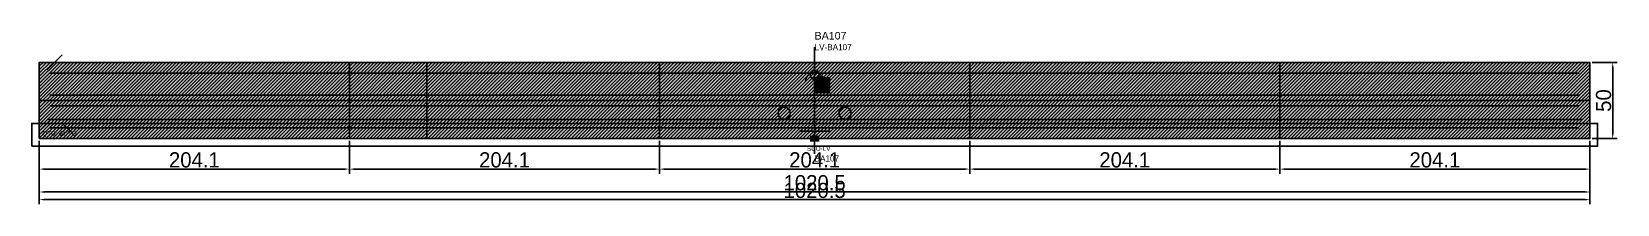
# Model space of a CAD drawing. Header units: metres. Extents: x 12791 to 13834, y 13116 to 13229.
import ezdxf

# ---------------------------------------------------------------- set-up
doc = ezdxf.new("R2010")
doc.units = ezdxf.units.M
for name, color, linetype in [('BARRA DE ANCORAGEM', 251, 'CONTINUOUS'), ('barrote', 251, 'CONTINUOUS'), ('CONCRETO', 251, 'CONTINUOUS'), ('COTA', 241, 'CONTINUOUS'), ('cotas', 4, 'CONTINUOUS'), ('Demarcação 1', 251, 'CONTINUOUS'), ('Demarcação 2', 254, 'CONTINUOUS'), ('Hachura', 251, 'CONTINUOUS'), ('HACHURA MADEIRAS', 1, 'CONTINUOUS'), ('Laje_Perimetro', 7, 'CONTINUOUS'), ('material do compensado', 7, 'CONTINUOUS'), ('NOMENCLATURA', 7, 'CONTINUOUS'), ('Painéis', 200, 'CONTINUOUS'), ('PONTALETE', 7, 'CONTINUOUS'), ('presilha', 1, 'CONTINUOUS'), ('Reaproveitamento', 251, 'CONTINUOUS'), ('SARR_3.5x7', 81, 'CONTINUOUS'), ('SCO-___-LAJ', 2, 'CONTINUOUS'), ('TENSOR', 3, 'CONTINUOUS'), ('texto', 7, 'CONTINUOUS'), ('Texto Qtd Sarr', 242, 'CONTINUOUS')]:
    doc.layers.add(name, color=color, linetype=linetype)
doc.styles.add('STR_STANDARD', font='arial.ttf')
doc.dimstyles.new('EZ DXF', dxfattribs={"dimtxt": 10, "dimasz": 3.5, "dimexe": 3, "dimexo": 1.5, "dimgap": 1, "dimtad": 1, "dimdec": 1, "dimdsep": 46, "dimcen": 2.5, "dimazin": 3, "dimtfac": 1, "dimtmove": 0, "dimatfit": 3})

msp = doc.modelspace()

# ---------------------------------------------------------------- hatches: boundary and pattern name
at = {"layer": 'Hachura'}
h = msp.add_hatch(color=3, dxfattribs=at)
h.dxf.hatch_style = 1
h.paths.add_polyline_path([(12795.5914, 13158.9905), (12999.6914, 13158.9905), (12999.6914, 13208.9905), (12795.5914, 13208.9905)])
h = msp.add_hatch(dxfattribs=at)
h.set_pattern_fill('ANSI31', scale=0.5)
h.paths.add_polyline_path([(12795.5914, 13158.9905), (12999.6914, 13158.9905), (12999.6914, 13208.9905), (12795.5914, 13208.9905)])
h = msp.add_hatch(color=3, dxfattribs=at)
h.dxf.hatch_style = 1
h.paths.add_polyline_path([(12795.5914, 13158.9905), (12999.6914, 13158.9905), (12999.6914, 13208.9905), (12795.5914, 13208.9905)])
h = msp.add_hatch(dxfattribs=at)
h.set_pattern_fill('ANSI31', scale=0.5)
h.paths.add_polyline_path([(12795.5914, 13158.9905), (12999.6914, 13158.9905), (12999.6914, 13208.9905), (12795.5914, 13208.9905)])
h = msp.add_hatch(color=3, dxfattribs=at)
h.dxf.hatch_style = 1
h.paths.add_polyline_path([(12999.6914, 13158.9905), (13203.7914, 13158.9905), (13203.7914, 13208.9905), (12999.6914, 13208.9905)])
h = msp.add_hatch(dxfattribs=at)
h.set_pattern_fill('ANSI31', scale=0.5)
h.paths.add_polyline_path([(12999.6914, 13158.9905), (13203.7914, 13158.9905), (13203.7914, 13208.9905), (12999.6914, 13208.9905)])
h = msp.add_hatch(color=3, dxfattribs=at)
h.dxf.hatch_style = 1
h.paths.add_polyline_path([(12999.6914, 13158.9905), (13203.7914, 13158.9905), (13203.7914, 13208.9905), (12999.6914, 13208.9905)])
h = msp.add_hatch(dxfattribs=at)
h.set_pattern_fill('ANSI31', scale=0.5)
h.paths.add_polyline_path([(12999.6914, 13158.9905), (13203.7914, 13158.9905), (13203.7914, 13208.9905), (12999.6914, 13208.9905)])
h = msp.add_hatch(color=3, dxfattribs=at)
h.dxf.hatch_style = 1
h.paths.add_polyline_path([(13203.7914, 13158.9905), (13407.8914, 13158.9905), (13407.8914, 13208.9905), (13203.7914, 13208.9905)])
h = msp.add_hatch(dxfattribs=at)
h.set_pattern_fill('ANSI31', scale=0.5)
h.paths.add_polyline_path([(13203.7914, 13158.9905), (13407.8914, 13158.9905), (13407.8914, 13208.9905), (13203.7914, 13208.9905)])
h = msp.add_hatch(color=3, dxfattribs=at)
h.dxf.hatch_style = 1
h.paths.add_polyline_path([(13203.7914, 13158.9905), (13407.8914, 13158.9905), (13407.8914, 13208.9905), (13203.7914, 13208.9905)])
h = msp.add_hatch(dxfattribs=at)
h.set_pattern_fill('ANSI31', scale=0.5)
h.paths.add_polyline_path([(13203.7914, 13158.9905), (13407.8914, 13158.9905), (13407.8914, 13208.9905), (13203.7914, 13208.9905)])
h = msp.add_hatch(color=3, dxfattribs=at)
h.dxf.hatch_style = 1
h.paths.add_polyline_path([(13407.8914, 13158.9905), (13611.9914, 13158.9905), (13611.9914, 13208.9905), (13407.8914, 13208.9905)])
h = msp.add_hatch(dxfattribs=at)
h.set_pattern_fill('ANSI31', scale=0.5)
h.paths.add_polyline_path([(13407.8914, 13158.9905), (13611.9914, 13158.9905), (13611.9914, 13208.9905), (13407.8914, 13208.9905)])
h = msp.add_hatch(color=3, dxfattribs=at)
h.dxf.hatch_style = 1
h.paths.add_polyline_path([(13407.8914, 13158.9905), (13611.9914, 13158.9905), (13611.9914, 13208.9905), (13407.8914, 13208.9905)])
h = msp.add_hatch(dxfattribs=at)
h.set_pattern_fill('ANSI31', scale=0.5)
h.paths.add_polyline_path([(13407.8914, 13158.9905), (13611.9914, 13158.9905), (13611.9914, 13208.9905), (13407.8914, 13208.9905)])
h = msp.add_hatch(color=3, dxfattribs=at)
h.dxf.hatch_style = 1
h.paths.add_polyline_path([(13611.9914, 13158.9905), (13816.0914, 13158.9905), (13816.0914, 13208.9905), (13611.9914, 13208.9905)])
h = msp.add_hatch(dxfattribs=at)
h.set_pattern_fill('ANSI31', scale=0.5)
h.paths.add_polyline_path([(13611.9914, 13158.9905), (13816.0914, 13158.9905), (13816.0914, 13208.9905), (13611.9914, 13208.9905)])
h = msp.add_hatch(color=3, dxfattribs=at)
h.dxf.hatch_style = 1
h.paths.add_polyline_path([(13611.9914, 13158.9905), (13816.0914, 13158.9905), (13816.0914, 13208.9905), (13611.9914, 13208.9905)])
h = msp.add_hatch(dxfattribs=at)
h.set_pattern_fill('ANSI31', scale=0.5)
h.paths.add_polyline_path([(13611.9914, 13158.9905), (13816.0914, 13158.9905), (13816.0914, 13208.9905), (13611.9914, 13208.9905)])
at = {"layer": 'HACHURA MADEIRAS'}
h = msp.add_hatch(dxfattribs=at)
h.set_pattern_fill('ANSI31', scale=2)
h.paths.add_polyline_path([(12797.5914, 13160.9905), (12807.5914, 13160.9905), (12807.5914, 13170.9905), (12797.5914, 13170.9905)])
h = msp.add_hatch(dxfattribs=at)
h.set_pattern_fill('ANSI31', scale=2)
h.paths.add_polyline_path([(12797.5914, 13160.9905), (12807.5914, 13160.9905), (12807.5914, 13170.9905), (12797.5914, 13170.9905)])
at = {"layer": 'material do compensado'}
h = msp.add_hatch(dxfattribs=at)
h.set_pattern_fill('ANSI37', scale=2)
h.paths.add_polyline_path([(12808.5914, 13160.9905), (12817.5914, 13160.9905), (12817.5914, 13168.9905), (12808.5914, 13168.9905)])
h = msp.add_hatch(dxfattribs=at)
h.set_pattern_fill('ANSI37', scale=2)
h.paths.add_polyline_path([(12808.5914, 13160.9905), (12817.5914, 13160.9905), (12817.5914, 13168.9905), (12808.5914, 13168.9905)])
at = {"layer": 'Reaproveitamento'}
h = msp.add_hatch(dxfattribs=at)
h.set_pattern_fill('SOLID')
h.paths.add_polyline_path([(13305.8414, 13188.9905), (13315.8414, 13188.9905), (13315.8414, 13198.9905), (13305.8414, 13198.9905)])
h = msp.add_hatch(dxfattribs=at)
h.set_pattern_fill('SOLID')
h.paths.add_polyline_path([(13305.8414, 13188.9905), (13315.8414, 13188.9905), (13315.8414, 13198.9905), (13305.8414, 13198.9905)])

# ---------------------------------------------------------------- linework, layer by layer
at = {"layer": 'BARRA DE ANCORAGEM'}
msp.add_line((12800.5914, 13203.9905), (12810.5914, 13213.9905), dxfattribs=at)
msp.add_line((12800.5914, 13203.9905), (12810.5914, 13213.9905), dxfattribs=at)
at = {"layer": 'barrote'}
msp.add_line((12800.5914, 13171.4905), (13811.0914, 13171.4905), dxfattribs=at)
msp.add_line((12800.5914, 13171.4905), (13811.0914, 13171.4905), dxfattribs=at)
at = {"layer": 'CONCRETO'}
msp.add_solid([(13302.8414, 13160.9905), (13308.8414, 13160.9905), (13302.8414, 13156.9905), (13308.8414, 13156.9905)], dxfattribs=at)
msp.add_solid([(13302.8414, 13160.9905), (13308.8414, 13160.9905), (13302.8414, 13156.9905), (13308.8414, 13156.9905)], dxfattribs=at)
at = {"layer": 'Demarcação 1'}
msp.add_line((12795.5914, 13183.9905), (13816.0914, 13183.9905), dxfattribs=at)
msp.add_line((12795.5914, 13183.9905), (13816.0914, 13183.9905), dxfattribs=at)
at = {"layer": 'Demarcação 2'}
msp.add_line((13050.7164, 13158.9905), (13050.7164, 13208.9905), dxfattribs=at)
msp.add_line((13050.7164, 13158.9905), (13050.7164, 13208.9905), dxfattribs=at)
at = {"layer": 'Laje_Perimetro'}
msp.add_lwpolyline([(12790.5914, 13153.9905), (13821.0914, 13153.9905), (13821.0914, 13168.9905), (12790.5914, 13168.9905)], close=True, dxfattribs=at)
msp.add_lwpolyline([(12790.5914, 13153.9905), (13821.0914, 13153.9905), (13821.0914, 13168.9905), (12790.5914, 13168.9905)], close=True, dxfattribs=at)
at = {"layer": 'Painéis'}
for points in [[(12795.5914, 13158.9905), (12795.5914, 13208.9905)], [(12795.5914, 13158.9905), (12999.6914, 13158.9905), (12999.6914, 13208.9905), (12795.5914, 13208.9905)], [(12795.5914, 13208.9905), (13816.0914, 13208.9905)], [(12795.5914, 13158.9905), (12795.5914, 13208.9905)], [(12795.5914, 13158.9905), (12999.6914, 13158.9905), (12999.6914, 13208.9905), (12795.5914, 13208.9905)], [(12795.5914, 13208.9905), (13816.0914, 13208.9905)], [(12999.6914, 13158.9905), (12999.6914, 13208.9905)], [(12999.6914, 13158.9905), (13203.7914, 13158.9905), (13203.7914, 13208.9905), (12999.6914, 13208.9905)], [(12999.6914, 13158.9905), (12999.6914, 13208.9905)], [(12999.6914, 13158.9905), (13203.7914, 13158.9905), (13203.7914, 13208.9905), (12999.6914, 13208.9905)], [(13203.7914, 13158.9905), (13203.7914, 13208.9905)], [(13203.7914, 13158.9905), (13407.8914, 13158.9905), (13407.8914, 13208.9905), (13203.7914, 13208.9905)], [(13203.7914, 13158.9905), (13203.7914, 13208.9905)], [(13203.7914, 13158.9905), (13407.8914, 13158.9905), (13407.8914, 13208.9905), (13203.7914, 13208.9905)], [(13407.8914, 13158.9905), (13407.8914, 13208.9905)], [(13407.8914, 13158.9905), (13611.9914, 13158.9905), (13611.9914, 13208.9905), (13407.8914, 13208.9905)], [(13407.8914, 13158.9905), (13407.8914, 13208.9905)], [(13407.8914, 13158.9905), (13611.9914, 13158.9905), (13611.9914, 13208.9905), (13407.8914, 13208.9905)], [(13611.9914, 13158.9905), (13611.9914, 13208.9905)], [(13611.9914, 13158.9905), (13816.0914, 13158.9905), (13816.0914, 13208.9905), (13611.9914, 13208.9905)], [(13611.9914, 13158.9905), (13611.9914, 13208.9905)], [(13611.9914, 13158.9905), (13816.0914, 13158.9905), (13816.0914, 13208.9905), (13611.9914, 13208.9905)], [(13816.0914, 13158.9905), (13816.0914, 13208.9905)], [(13816.0914, 13158.9905), (13816.0914, 13208.9905)], [(12795.5914, 13158.9905), (13816.0914, 13158.9905)], [(12795.5914, 13158.9905), (13816.0914, 13158.9905)]]:
    msp.add_lwpolyline(points, close=True, dxfattribs=at)
msp.add_arc((13305.8414, 13196.4905), 6, 0, 180, dxfattribs=at)
msp.add_arc((13305.8414, 13196.4905), 6, 0, 180, dxfattribs=at)
at = {"layer": 'PONTALETE'}
msp.add_line((13305.8414, 13148.9905), (13305.8414, 13218.9905), dxfattribs=at)
msp.add_line((13305.8414, 13148.9905), (13305.8414, 13218.9905), dxfattribs=at)
at = {"layer": 'presilha'}
for centre, radius in [((13305.8414, 13200.9905), 3), ((13305.8414, 13200.9905), 3), ((13285.8414, 13175.6572), 4), ((13285.8414, 13175.6572), 4), ((13325.8414, 13175.6572), 4), ((13325.8414, 13175.6572), 4)]:
    msp.add_circle(centre, radius, dxfattribs=at)
at = {"layer": 'SARR_3.5x7'}
for p, q in [((12802.5914, 13201.9905), (12999.6914, 13201.9905)), ((12802.5914, 13201.9905), (12999.6914, 13201.9905)), ((12999.6914, 13201.9905), (13203.7914, 13201.9905)), ((12999.6914, 13201.9905), (13203.7914, 13201.9905)), ((13203.7914, 13201.9905), (13407.8914, 13201.9905)), ((13203.7914, 13201.9905), (13407.8914, 13201.9905)), ((13407.8914, 13201.9905), (13611.9914, 13201.9905)), ((13407.8914, 13201.9905), (13611.9914, 13201.9905)), ((13611.9914, 13201.9905), (13809.0914, 13201.9905)), ((13611.9914, 13201.9905), (13809.0914, 13201.9905)), ((12802.5914, 13187.4905), (12999.6914, 13187.4905)), ((12802.5914, 13187.4905), (12999.6914, 13187.4905)), ((12802.5914, 13180.4905), (12999.6914, 13180.4905)), ((12802.5914, 13180.4905), (12999.6914, 13180.4905)), ((12999.6914, 13187.4905), (13203.7914, 13187.4905)), ((12999.6914, 13187.4905), (13203.7914, 13187.4905)), ((12999.6914, 13180.4905), (13203.7914, 13180.4905)), ((12999.6914, 13180.4905), (13203.7914, 13180.4905)), ((13203.7914, 13187.4905), (13407.8914, 13187.4905)), ((13203.7914, 13187.4905), (13407.8914, 13187.4905)), ((13203.7914, 13180.4905), (13407.8914, 13180.4905)), ((13203.7914, 13180.4905), (13407.8914, 13180.4905)), ((13407.8914, 13187.4905), (13611.9914, 13187.4905)), ((13407.8914, 13187.4905), (13611.9914, 13187.4905)), ((13407.8914, 13180.4905), (13611.9914, 13180.4905)), ((13407.8914, 13180.4905), (13611.9914, 13180.4905)), ((13611.9914, 13187.4905), (13809.0914, 13187.4905)), ((13611.9914, 13187.4905), (13809.0914, 13187.4905)), ((13611.9914, 13180.4905), (13809.0914, 13180.4905)), ((13611.9914, 13180.4905), (13809.0914, 13180.4905)), ((12802.5914, 13165.9905), (12999.6914, 13165.9905)), ((12802.5914, 13165.9905), (12999.6914, 13165.9905)), ((12999.6914, 13165.9905), (13203.7914, 13165.9905)), ((12999.6914, 13165.9905), (13203.7914, 13165.9905)), ((13203.7914, 13165.9905), (13407.8914, 13165.9905)), ((13203.7914, 13165.9905), (13407.8914, 13165.9905)), ((13407.8914, 13165.9905), (13611.9914, 13165.9905)), ((13407.8914, 13165.9905), (13611.9914, 13165.9905)), ((13611.9914, 13165.9905), (13809.0914, 13165.9905)), ((13611.9914, 13165.9905), (13809.0914, 13165.9905))]:
    msp.add_line(p, q, dxfattribs=at)
at = {"layer": 'TENSOR'}
msp.add_line((13295.8414, 13163.9905), (13315.8414, 13163.9905), dxfattribs=at)
msp.add_line((13295.8414, 13163.9905), (13315.8414, 13163.9905), dxfattribs=at)

# ---------------------------------------------------------------- texts
at = {"layer": 'NOMENCLATURA', "style": 'STR_STANDARD'}
msp.add_text('BA107', height=5, dxfattribs=at).set_placement((13305.8414, 13223.9905))
msp.add_text('BA107', height=5, dxfattribs=at).set_placement((13305.8414, 13223.9905))
at = {"layer": 'NOMENCLATURA', "insert": (13305.8414, 13220.9905), "char_height": 4, "attachment_point": 1}
msp.add_mtext('LV-BA107', dxfattribs=at)
msp.add_mtext('LV-BA107', dxfattribs=at)
at = {"layer": 'SCO-___-LAJ'}
msp.add_text('SCO-LV', height=3, dxfattribs=at).set_placement((13300.8414, 13150.9905))
msp.add_text('SCO-LV', height=3, dxfattribs=at).set_placement((13300.8414, 13150.9905))
at = {"layer": 'texto'}
msp.add_text('BA107', height=4, dxfattribs=at).set_placement((13305.8414, 13143.9905))
msp.add_text('BA107', height=4, dxfattribs=at).set_placement((13305.8414, 13143.9905))
at = {"layer": 'Texto Qtd Sarr'}
msp.add_text('QTD: AUTO', height=3, dxfattribs=at).set_placement((12797.5914, 13160.9905))
msp.add_text('QTD: AUTO', height=3, dxfattribs=at).set_placement((12797.5914, 13160.9905))

# ---------------------------------------------------------------- dimensions: what is measured, and where the dimension line sits
at = {"layer": 'COTA', "color": 1}
msp.add_linear_dim(base=(13831.0914, 13158.9905), p1=(13816.0914, 13158.9905), p2=(13816.0914, 13208.9905), angle=90, dimstyle='EZ DXF', dxfattribs=at).render()
msp.add_linear_dim(base=(13831.0914, 13158.9905), p1=(13816.0914, 13158.9905), p2=(13816.0914, 13208.9905), angle=90, dimstyle='EZ DXF', dxfattribs=at).render()
for base, p1, p2 in [((12795.5914, 13138.9905), (12795.5914, 13158.9905), (12999.6914, 13158.9905)), ((12795.5914, 13118.9905), (12795.5914, 13158.9905), (13816.0914, 13158.9905)), ((12795.5914, 13138.9905), (12795.5914, 13158.9905), (12999.6914, 13158.9905)), ((12795.5914, 13118.9905), (12795.5914, 13158.9905), (13816.0914, 13158.9905)), ((12999.6914, 13138.9905), (12999.6914, 13158.9905), (13203.7914, 13158.9905)), ((12999.6914, 13138.9905), (12999.6914, 13158.9905), (13203.7914, 13158.9905)), ((13203.7914, 13138.9905), (13203.7914, 13158.9905), (13407.8914, 13158.9905)), ((13203.7914, 13138.9905), (13203.7914, 13158.9905), (13407.8914, 13158.9905)), ((13407.8914, 13138.9905), (13407.8914, 13158.9905), (13611.9914, 13158.9905)), ((13407.8914, 13138.9905), (13407.8914, 13158.9905), (13611.9914, 13158.9905)), ((13611.9914, 13138.9905), (13611.9914, 13158.9905), (13816.0914, 13158.9905)), ((13611.9914, 13138.9905), (13611.9914, 13158.9905), (13816.0914, 13158.9905))]:
    msp.add_linear_dim(base=base, p1=p1, p2=p2, dimstyle='EZ DXF', dxfattribs=at).render()
at = {"layer": 'cotas'}
msp.add_linear_dim(base=(12795.5914, 13123.9905), p1=(12795.5914, 13138.9905), p2=(13816.0914, 13138.9905), dimstyle='EZ DXF', dxfattribs=at).render()
msp.add_linear_dim(base=(12795.5914, 13123.9905), p1=(12795.5914, 13138.9905), p2=(13816.0914, 13138.9905), dimstyle='EZ DXF', dxfattribs=at).render()

doc.saveas('drawing.dxf')
